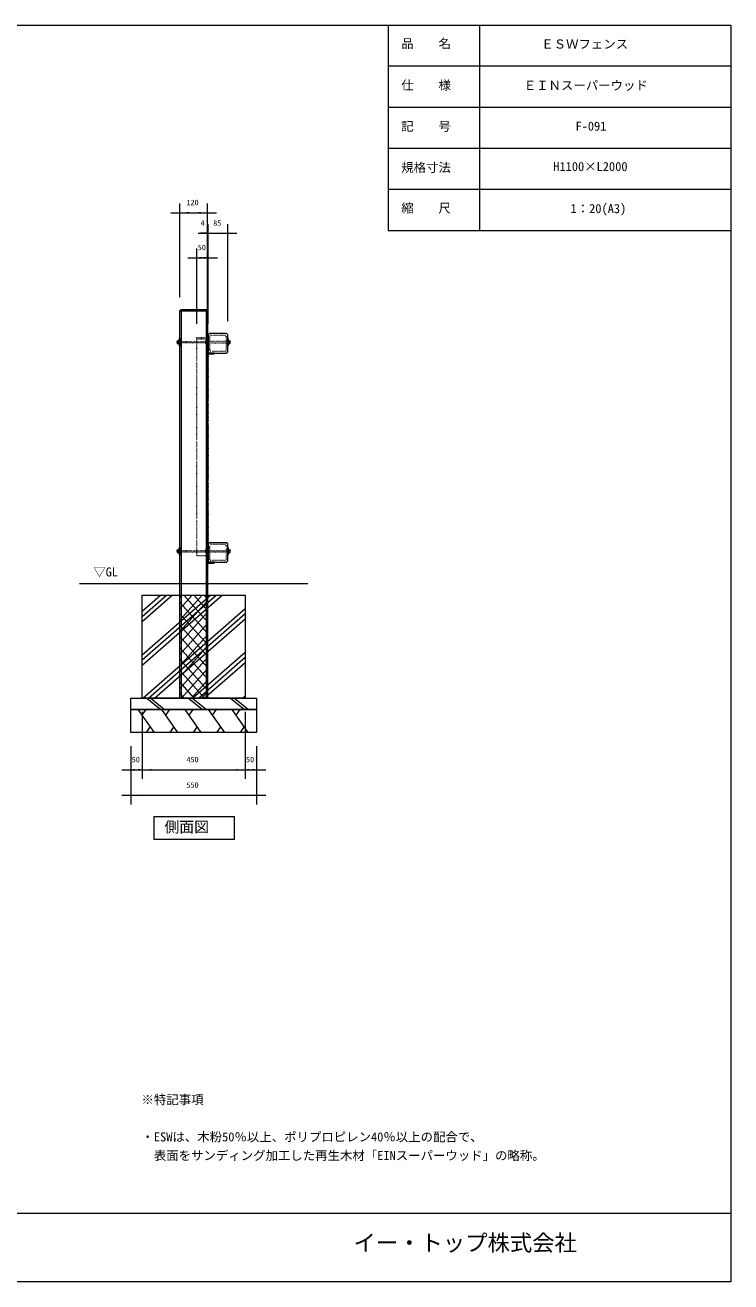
# Model space of a CAD drawing. Units: millimetres, scale not verified. Extents: x -3900 to 3900, y -2750 to 2750.
# Drawn here: x 812 to 3900, y -2750 to 2750 of the extents above; entities that cross this region are included whole.
import ezdxf
from ezdxf.enums import TextEntityAlignment as Align

# ---------------------------------------------------------------- set-up
doc = ezdxf.new("R2010")
doc.units = ezdxf.units.MM
doc.header["$LTSCALE"] = 20
doc.linetypes.add('USER5', pattern=[0.208282, 0.069427, -0.138855])
doc.layers.add('0-1_IMPORTED', color=30, linetype='Continuous', lineweight=18)
doc.styles.add('ＭＳ ゴシック', font='')
doc.styles.get('ＭＳ ゴシック').set_extended_font_data('MS Gothic')

msp = doc.modelspace()

# ---------------------------------------------------------------- linework, layer by layer
at = {"layer": '0-1_IMPORTED'}
for p, q in [((2400, 2750), (2400, 1850)), ((2800, 2750), (2800, 1850)), ((3900, 2570), (2400, 2570)), ((3900, 2390), (2400, 2390)), ((3900, 2210), (2400, 2210)), ((3900, 2030), (2400, 2030)), ((3900, 1850), (2400, 1850)), ((1489.5, 1499.92), (1609.5, 1499.92)), ((1494.5, 1505.11), (1494.5, -195.08)), ((1604.5, 1505.11), (1604.5, -195.08)), ((1483, 1369.57), (1483, 1355.27)), ((1483.71, 1362.42), (1487.29, 1362.42)), ((1602, 1366.16), (1607.5, 1366.16)), ((1602, 1358.68), (1607.5, 1358.68)), ((1613.5, 1352.42), (1609.5, 1356.42)), ((1613.5, 1352.42), (1613.5, 1372.42)), ((1704.29, 1362.42), (1700.71, 1362.42)), ((1705, 1356.41), (1705, 1368.43)), ((1483, 454.57), (1483, 440.27)), ((1483.71, 447.42), (1487.29, 447.42)), ((1602, 451.16), (1607.5, 451.16)), ((1602, 443.68), (1607.5, 443.68)), ((1613.5, 437.42), (1609.5, 441.42)), ((1613.5, 437.42), (1613.5, 457.42)), ((1704.29, 447.42), (1700.71, 447.42)), ((1705, 441.41), (1705, 453.43)), ((2049.5, 304.92), (1049.5, 304.92)), ((1324.5, 162.57), (1430.05, 254.92)), ((1324.5, 184.84), (1404.59, 254.92)), ((1324.5, 140.29), (1455.5, 254.92)), ((1324.5, -6.08), (1622.79, 254.92)), ((1324.5, -50.63), (1673.7, 254.92)), ((1324.5, -28.35), (1648.24, 254.92)), ((1489.5, 244.77), (1498.52, 254.92)), ((1489.5, 195.05), (1542.72, 254.92)), ((1489.5, 145.34), (1586.91, 254.92)), ((1489.5, 95.62), (1609.5, 230.62)), ((1609.5, 88.48), (1489.5, 223.48)), ((1609.5, 138.2), (1505.75, 254.92)), ((1609.5, 187.92), (1549.94, 254.92)), ((1609.5, 237.64), (1594.14, 254.92)), ((1326.69, -195.08), (1774.5, 196.75)), ((1352.15, -195.08), (1774.5, 174.48)), ((1489.5, 45.9), (1609.5, 180.9)), ((1609.5, 38.77), (1489.5, 173.77)), ((1377.6, -195.08), (1774.5, 152.21)), ((1489.5, -3.82), (1609.5, 131.18)), ((1609.5, -10.95), (1489.5, 124.05)), ((1489.5, -53.54), (1609.5, 81.46)), ((1609.5, -60.67), (1489.5, 74.33)), ((1489.5, -103.26), (1609.5, 31.74)), ((1609.5, -110.39), (1489.5, 24.61)), ((1544.89, -195.08), (1774.5, 5.83)), ((1489.5, -152.98), (1609.5, -17.98)), ((1609.5, -160.11), (1489.5, -25.11)), ((1570.34, -195.08), (1774.5, -16.44)), ((1595.8, -195.08), (1774.5, -38.71)), ((1596.39, -195.08), (1489.5, -74.83)), ((1496.27, -195.08), (1609.5, -67.69)), ((1552.2, -195.08), (1489.5, -124.54)), ((1540.46, -195.08), (1609.5, -117.41)), ((1343.99, -195.08), (1405.1, -245.08)), ((1361.28, -195.08), (1422.39, -245.08)), ((1508, -195.08), (1489.5, -174.26)), ((1527.33, -195.08), (1588.44, -245.08)), ((1544.61, -195.08), (1605.72, -245.08)), ((1584.66, -195.08), (1609.5, -167.13)), ((1710.66, -195.08), (1771.77, -245.08)), ((1727.94, -195.08), (1789.06, -245.08)), ((1763.08, -195.08), (1774.5, -185.08)), ((1377.32, -345.08), (1306.76, -245.08)), ((1324.4, -270.08), (1342.04, -245.08)), ((1479.99, -345.08), (1409.43, -245.08)), ((1427.07, -270.08), (1444.71, -245.08)), ((1582.66, -345.08), (1512.09, -245.08)), ((1529.73, -270.08), (1547.37, -245.08)), ((1685.32, -345.08), (1614.76, -245.08)), ((1632.4, -270.08), (1650.04, -245.08)), ((1787.99, -345.08), (1717.43, -245.08)), ((1735.07, -270.08), (1752.71, -245.08)), ((1359.68, -320.08), (1342.04, -345.08)), ((1462.35, -320.08), (1444.71, -345.08)), ((1565.02, -320.08), (1547.37, -345.08)), ((1667.68, -320.08), (1650.04, -345.08)), ((1770.35, -320.08), (1752.71, -345.08)), ((-3900, -2450), (3900, -2450))]:
    msp.add_line(p, q, dxfattribs=at)
at = {"layer": '0-1_IMPORTED', "color": 1}
for p, q in [((1449.5, 1929), (1489.5, 1929)), ((1489.5, 1559.92), (1489.5, 1969)), ((1489.5, 1929), (1609.5, 1929)), ((1609.5, 1559.92), (1609.5, 1969)), ((1609.5, 1929), (1649.5, 1929)), ((1609.5, 1450.92), (1609.5, 1879)), ((1613.5, 1454.92), (1613.5, 1879)), ((1613.5, 1454.92), (1613.5, 1879)), ((1698.5, 1454.92), (1698.5, 1879)), ((1569.5, 1839), (1609.5, 1839)), ((1573.5, 1839), (1613.5, 1839)), ((1609.5, 1839), (1579.75, 1839)), ((1609.5, 1839), (1613.5, 1839)), ((1613.5, 1839), (1698.5, 1839)), ((1613.5, 1839), (1653.5, 1839)), ((1698.5, 1839), (1738.5, 1839)), ((1563.5, 1442.42), (1563.5, 1772.09)), ((1613.5, 1442.42), (1613.5, 1772.09)), ((1523.5, 1732.09), (1563.5, 1732.09)), ((1563.5, 1732.09), (1613.5, 1732.09)), ((1613.5, 1732.09), (1653.5, 1732.09)), ((1324.5, -255.08), (1324.5, -549)), ((1324.5, -255.08), (1324.5, -549)), ((1774.5, -255.08), (1774.5, -549)), ((1774.5, -255.08), (1774.5, -549)), ((1274.5, -405.08), (1274.5, -549)), ((1274.5, -405.08), (1274.5, -661)), ((1824.5, -405.08), (1824.5, -549)), ((1824.5, -405.08), (1824.5, -661)), ((1234.5, -509), (1274.5, -509)), ((1274.5, -509), (1324.5, -509)), ((1284.5, -509), (1324.5, -509)), ((1324.5, -509), (1364.5, -509)), ((1324.5, -509), (1774.5, -509)), ((1734.5, -509), (1774.5, -509)), ((1774.5, -509), (1814.5, -509)), ((1774.5, -509), (1824.5, -509)), ((1824.5, -509), (1864.5, -509)), ((1274.5, -621), (1234.5, -621)), ((1824.5, -621), (1274.5, -621)), ((1864.5, -621), (1824.5, -621))]:
    msp.add_line(p, q, dxfattribs=at)
at = {"layer": '0-1_IMPORTED', "linetype": 'USER5'}
msp.add_line((1563.5, 1377.42), (1613.5, 1377.42), dxfattribs=at)
at = {"layer": '0-1_IMPORTED', "color": 2, "linetype": 'USER5'}
for p, q in [((1620.5, 1326.92), (1620.5, 1387.92)), ((1625.5, 1392.92), (1686.5, 1392.92)), ((1691.5, 1387.92), (1691.5, 1326.92)), ((1686.5, 1321.92), (1625.5, 1321.92)), ((1620.5, 411.92), (1620.5, 472.92)), ((1625.5, 477.92), (1686.5, 477.92)), ((1691.5, 472.92), (1691.5, 411.92)), ((1686.5, 406.92), (1625.5, 406.92))]:
    msp.add_line(p, q, dxfattribs=at)
at = {"layer": '0-1_IMPORTED'}
for points in [[(-3900, 2750), (3900, 2750), (3900, -2750), (-3900, -2750)], [(1494.5, 1505.11), (1604.5, 1505.11), (1609.5, 1499.92), (1609.5, -195.08), (1489.5, -195.08), (1489.5, 1499.92)], [(1488, 1379.92), (1489.5, 1379.92), (1489.5, 1344.92), (1488, 1344.92)], [(1609.5, 1390.92), (1609.5, 1310.92), (1639.5, 1310.92), (1639.5, 1314.92), (1613.5, 1314.92), (1613.5, 1390.92)], [(1618.5, 1399.92), (1613.5, 1394.92), (1613.5, 1319.92), (1618.5, 1314.92), (1693.5, 1314.92), (1698.5, 1319.92), (1698.5, 1394.92), (1693.5, 1399.92)], [(1698.5, 1378.42), (1700, 1378.42), (1700, 1346.42), (1698.5, 1346.42)], [(1483, 1371.42), (1488, 1371.42), (1488, 1353.42), (1483, 1353.42)], [(1602, 1368.62), (1602.75, 1369.92), (1607.5, 1369.92), (1607.5, 1354.92), (1602.75, 1354.92), (1602, 1356.22)], [(1607.5, 1372.42), (1609.5, 1372.42), (1609.5, 1352.42), (1607.5, 1352.42)], [(1700, 1370.42), (1705, 1370.42), (1705, 1354.42), (1700, 1354.42)], [(1483, 456.42), (1488, 456.42), (1488, 438.42), (1483, 438.42)], [(1488, 464.92), (1489.5, 464.92), (1489.5, 429.92), (1488, 429.92)], [(1602, 453.62), (1602.75, 454.92), (1607.5, 454.92), (1607.5, 439.92), (1602.75, 439.92), (1602, 441.22)], [(1607.5, 457.42), (1609.5, 457.42), (1609.5, 437.42), (1607.5, 437.42)], [(1609.5, 475.92), (1609.5, 395.92), (1639.5, 395.92), (1639.5, 399.92), (1613.5, 399.92), (1613.5, 475.92)], [(1618.5, 484.92), (1613.5, 479.92), (1613.5, 404.92), (1618.5, 399.92), (1693.5, 399.92), (1698.5, 404.92), (1698.5, 479.92), (1693.5, 484.92)], [(1698.5, 463.42), (1700, 463.42), (1700, 431.42), (1698.5, 431.42)], [(1700, 455.42), (1705, 455.42), (1705, 439.42), (1700, 439.42)], [(1324.5, 254.92), (1774.5, 254.92), (1774.5, -195.08), (1324.5, -195.08)], [(1274.5, -195.08), (1824.5, -195.08), (1824.5, -245.08), (1274.5, -245.08)], [(1274.5, -245.08), (1824.5, -245.08), (1824.5, -345.08), (1274.5, -345.08)], [(1376.86, -713.45), (1726.86, -713.45), (1726.86, -813.45), (1376.86, -813.45)]]:
    msp.add_lwpolyline(points, close=True, dxfattribs=at)
at = {"layer": '0-1_IMPORTED', "linetype": 'USER5'}
for points in [[(1563.5, 1382.42), (1613.5, 1382.42), (1613.5, 427.42), (1563.5, 427.42)], [(1489.5, 1365.88), (1608.85, 1365.88), (1608.85, 1358.96), (1489.5, 1358.96)], [(1608.85, 1366.42), (1613.5, 1371.07), (1613.5, 1353.77), (1608.85, 1358.42)], [(1609.5, 1366.42), (1698.5, 1366.42), (1698.5, 1358.42), (1609.5, 1358.42)], [(1489.5, 450.88), (1608.85, 450.88), (1608.85, 443.96), (1489.5, 443.96)], [(1608.85, 451.42), (1613.5, 456.07), (1613.5, 438.77), (1608.85, 443.42)], [(1609.5, 451.42), (1698.5, 451.42), (1698.5, 443.42), (1609.5, 443.42)]]:
    msp.add_lwpolyline(points, close=True, dxfattribs=at)
at = {"layer": '0-1_IMPORTED', "color": 2, "linetype": 'USER5'}
for points in [[(1618.5, 1399.92), (1613.5, 1394.92), (1613.5, 1319.92), (1618.5, 1314.92), (1693.5, 1314.92), (1698.5, 1319.92), (1698.5, 1394.92), (1693.5, 1399.92)], [(1618.5, 484.92), (1613.5, 479.92), (1613.5, 404.92), (1618.5, 399.92), (1693.5, 399.92), (1698.5, 404.92), (1698.5, 479.92), (1693.5, 484.92)]]:
    msp.add_lwpolyline(points, close=True, dxfattribs=at)
at = {"layer": '0-1_IMPORTED'}
for points in [[(1613.5, 1372.42), (1609.5, 1368.42), (1609.5, 1356.42)], [(1613.5, 457.42), (1609.5, 453.42), (1609.5, 441.42)]]:
    msp.add_lwpolyline(points, dxfattribs=at)
at = {"layer": '0-1_IMPORTED', "color": 2, "linetype": 'USER5'}
for centre, start, end in [((1625.5, 1387.92), 90, 180), ((1686.5, 1387.92), 0, 90), ((1625.5, 1326.92), 180, 270), ((1686.5, 1326.92), 270, 0), ((1625.5, 472.92), 90, 180), ((1686.5, 472.92), 0, 90), ((1625.5, 411.92), 180, 270), ((1686.5, 411.92), 270, 0)]:
    msp.add_arc(centre, 5, start, end, dxfattribs=at)
at = {"layer": '0-1_IMPORTED'}
for centre, radius, start, end in [((1483, 1362.42), 7.15, 90, 180), ((1483, 1362.42), 7.15, 180, 270), ((1705, 1362.42), 6.01, 0, 90), ((1705, 1362.42), 6.01, 270, 0), ((1483, 447.42), 7.15, 90, 180), ((1483, 447.42), 7.15, 180, 270), ((1705, 447.42), 6.01, 360, 90), ((1705, 447.42), 6.01, 270, 0)]:
    msp.add_arc(centre, radius, start, end, dxfattribs=at)
at = {"layer": '0-1_IMPORTED', "color": 1}
for points in [[(1489.5, 1929), (1529.5, 1932.5), (1529.5, 1925.5)], [(1609.5, 1929), (1569.5, 1925.5), (1569.5, 1932.5)], [(1613.5, 1839), (1573.5, 1835.5), (1573.5, 1842.5)], [(1609.5, 1839), (1649.5, 1842.5), (1649.5, 1835.5)], [(1613.5, 1839), (1653.5, 1842.5), (1653.5, 1835.5)], [(1698.5, 1839), (1658.5, 1835.5), (1658.5, 1842.5)], [(1563.5, 1732.09), (1603.5, 1735.59), (1603.5, 1728.59)], [(1613.5, 1732.09), (1573.5, 1728.59), (1573.5, 1735.59)], [(1274.5, -509), (1314.5, -505.5), (1314.5, -512.5)], [(1324.5, -509), (1284.5, -512.5), (1284.5, -505.5)], [(1324.5, -509), (1364.5, -505.5), (1364.5, -512.5)], [(1774.5, -509), (1734.5, -512.5), (1734.5, -505.5)], [(1774.5, -509), (1814.5, -505.5), (1814.5, -512.5)], [(1824.5, -509), (1784.5, -512.5), (1784.5, -505.5)], [(1274.5, -621), (1314.5, -617.5), (1314.5, -624.5)], [(1824.5, -621), (1784.5, -624.5), (1784.5, -617.5)]]:
    msp.add_solid(points, dxfattribs=at)

# ---------------------------------------------------------------- texts
at = {"layer": '0-1_IMPORTED', "color": 7, "style": 'ＭＳ ゴシック'}
for s, height, p in [('品\u3000\u3000名', 39.81, (2457.74, 2637.38)), ('ＥＳＷフェンス', 39.81, (3070.39, 2635.44)), ('仕\u3000\u3000様', 39.81, (2457.74, 2455.44)), ('ＥＩＮスーパーウッド', 39.81, (2993.74, 2454.5)), ('記\u3000\u3000号', 39.81, (2457.74, 2275.44)), ('F-091', 39.81, (3220.12, 2276.03)), ('規格寸法', 39.81, (2457.74, 2095.44)), ('H1100×L2000', 39.81, (3122.93, 2099.32)), ('120', 23.88, (1517.75, 1954.93)), ('縮\u3000\u3000尺', 39.81, (2457.74, 1917.38)), ('1：20(A3)', 39.81, (3198.47, 1915.44)), ('4', 23.88, (1579.75, 1864.93)), ('85', 23.88, (1634.83, 1864.93)), ('50', 23.88, (1567.33, 1758.01)), ('▽GL', 39.38, (1110.64, 325.39)), ('50', 23.88, (1278.33, -483.07)), ('450', 23.88, (1517.75, -483.07)), ('50', 23.88, (1778.33, -483.07)), ('550', 23.88, (1517.75, -595.07)), ('側面図', 47.77, (1421.3, -797.07)), ('※特記事項', 39.81, (1321.03, -1984.52)), ('・ESWは、木粉50％以上、ポリプロピレン40％以上の配合で、', 39.81, (1321.03, -2147.41)), ('  表面をサンディング加工した再生木材「EINスーパーウッド」の略称。', 39.81, (1321.03, -2228.85)), ('イー・トップ株式会社', 71.67, (2248.73, -2636.4))]:
    msp.add_text(s, height=height, dxfattribs=at).set_placement(p, align=Align.BOTTOM_LEFT)

doc.saveas('drawing.dxf')
